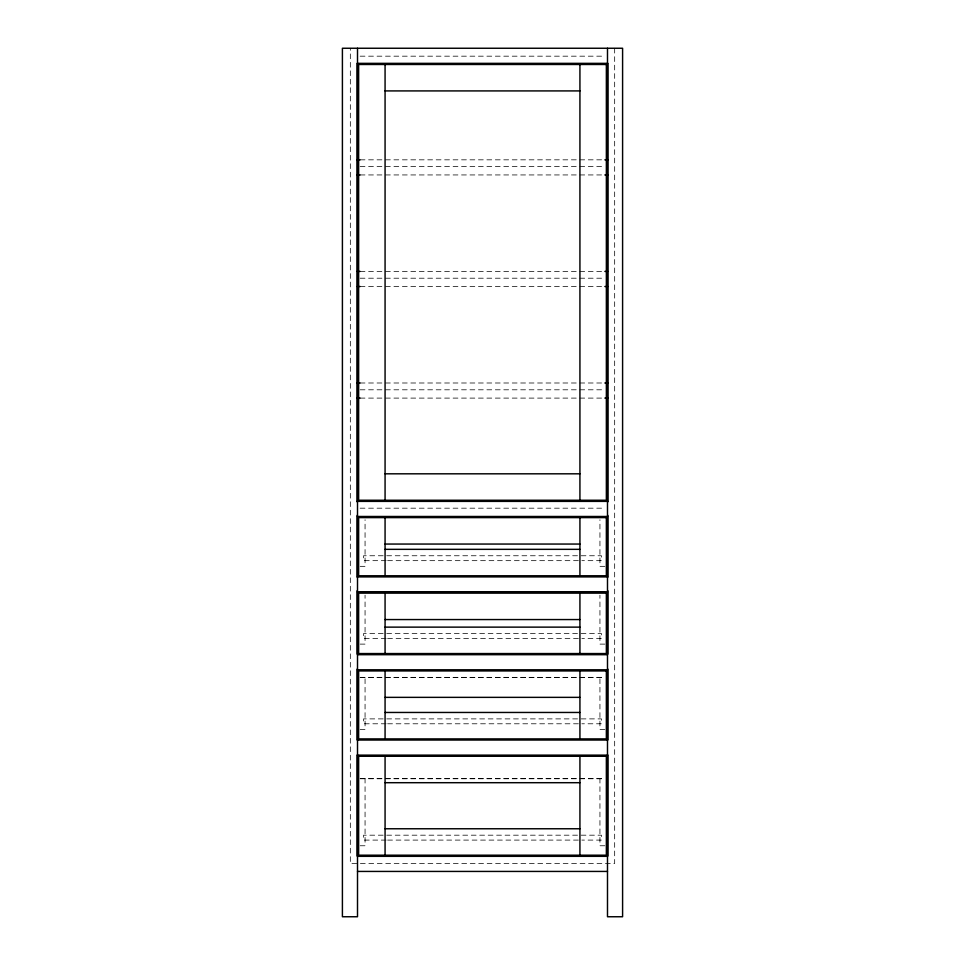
<?xml version="1.0" encoding="UTF-8"?>
<svg xmlns="http://www.w3.org/2000/svg" width="965" height="965" viewBox="0 0 965 965"><rect width="100%" height="100%" fill="white"/><g stroke="black" fill="none" stroke-linecap="round" stroke-linejoin="round"><path stroke-width="0.72" stroke-dasharray="4.83 3.62" d="M360.138 56.175L604.862 56.175M360.138 159.828L604.862 159.828M360.138 166.631L604.862 166.631M360.138 174.942L604.862 174.942M360.138 271.418L604.862 271.418M360.138 278.209L604.862 278.209M360.138 286.521L604.862 286.521M360.138 382.996L604.862 382.996M360.138 389.8L604.862 389.8M360.138 398.099L604.862 398.099M360.138 508.181L604.862 508.181M386.133 560.665L363.552 560.665L363.552 555.756L601.448 555.756L601.448 560.665L581.871 560.665M387.641 560.665L580.363 560.665M360.15 566.334L365.06 566.334L365.06 519.725M604.85 566.334L599.941 566.334L599.941 519.725M386.133 638.456L363.552 638.456L363.552 633.547L601.448 633.547L601.448 638.456L581.871 638.456M387.641 638.456L580.363 638.456M360.15 644.113L365.06 644.113L365.06 595.188M604.85 644.113L599.941 644.113L599.941 595.188M360.15 677.346L604.85 677.346M360.15 677.575L604.85 677.575M386.133 723.786L363.552 723.786L363.552 718.889L601.448 718.889L601.448 723.786L581.871 723.786M387.641 723.786L580.363 723.786M360.15 729.456L365.06 729.456L365.06 677.346M604.85 729.456L599.941 729.456L599.941 677.346M360.15 778.55L604.85 778.55M360.15 778.767L604.85 778.767M386.133 840.093L363.552 840.093L363.552 835.183L601.448 835.183L601.448 840.093L581.871 840.093M387.641 840.093L580.363 840.093M360.15 845.762L365.06 845.762L365.06 778.55M604.85 845.762L599.941 845.762L599.941 778.55M614.669 48.25L614.669 863.506L350.331 863.506L350.331 48.25"/><path stroke-width="1.45" d="M357.508 63.352L607.492 63.352M385.071 90.915L579.929 90.915M357.134 159.828L360.138 159.828M604.862 159.828L607.866 159.828M357.134 174.942L360.138 174.942M604.862 174.942L607.866 174.942M357.134 271.418L360.138 271.418M604.862 271.418L607.866 271.418M357.134 286.521L360.138 286.521M604.862 286.521L607.866 286.521M357.134 382.996L360.138 382.996M604.862 382.996L607.866 382.996M357.134 398.099L360.138 398.099M604.862 398.099L607.866 398.099M385.071 473.815L579.929 473.815M357.134 501.378L607.866 501.378M357.508 516.48L607.492 516.48M385.071 544.055L579.929 544.055M385.071 549.338L579.929 549.338M357.508 576.901L607.492 576.901M357.508 592.003L607.492 592.003M385.071 619.566L579.929 619.566M385.071 627.129L579.929 627.129M357.508 654.692L607.492 654.692M357.508 669.794L607.492 669.794M385.071 697.357L579.929 697.357M385.071 712.46L579.929 712.46M357.508 740.034L607.492 740.034M357.508 755.137L607.492 755.137M385.071 782.699L579.929 782.699M385.071 828.766L579.929 828.766M357.508 856.329L607.492 856.329M357.508 871.431L607.492 871.431M607.866 63.316L607.866 501.836M607.866 515.406L607.866 577.191M607.866 590.749L607.866 654.041M607.866 669.107L607.866 739.938M607.866 755.004L607.866 855.967M607.492 48.25L607.492 916.75L622.594 916.75L622.594 48.25L342.406 48.25L342.406 916.75L357.508 916.75L357.508 48.25M604.85 592.003L360.15 592.003M579.929 64.486L579.929 500.244M579.929 517.614L579.929 575.767M579.929 593.137L579.929 653.558M579.929 670.928L579.929 738.9M579.929 756.271L579.929 855.195M385.071 64.486L385.071 500.244M385.071 517.614L385.071 575.767M385.071 593.137L385.071 653.558M385.071 670.928L385.071 738.9M385.071 756.271L385.071 855.195M357.134 63.316L357.134 501.836M357.134 515.406L357.134 577.191M357.134 590.749L357.134 654.041M357.134 669.107L357.134 739.938M357.134 755.004L357.134 855.967M606.358 64.486L358.642 64.486L358.642 500.244L606.358 500.244L606.358 64.486M606.358 517.614L358.642 517.614L358.642 575.767L606.358 575.767L606.358 517.614M606.358 593.137L358.642 593.137L358.642 653.558L606.358 653.558L606.358 593.137M606.358 670.928L358.642 670.928L358.642 738.9L606.358 738.9L606.358 670.928M606.358 756.271L358.642 756.271L358.642 855.195L606.358 855.195L606.358 756.271"/></g></svg>
